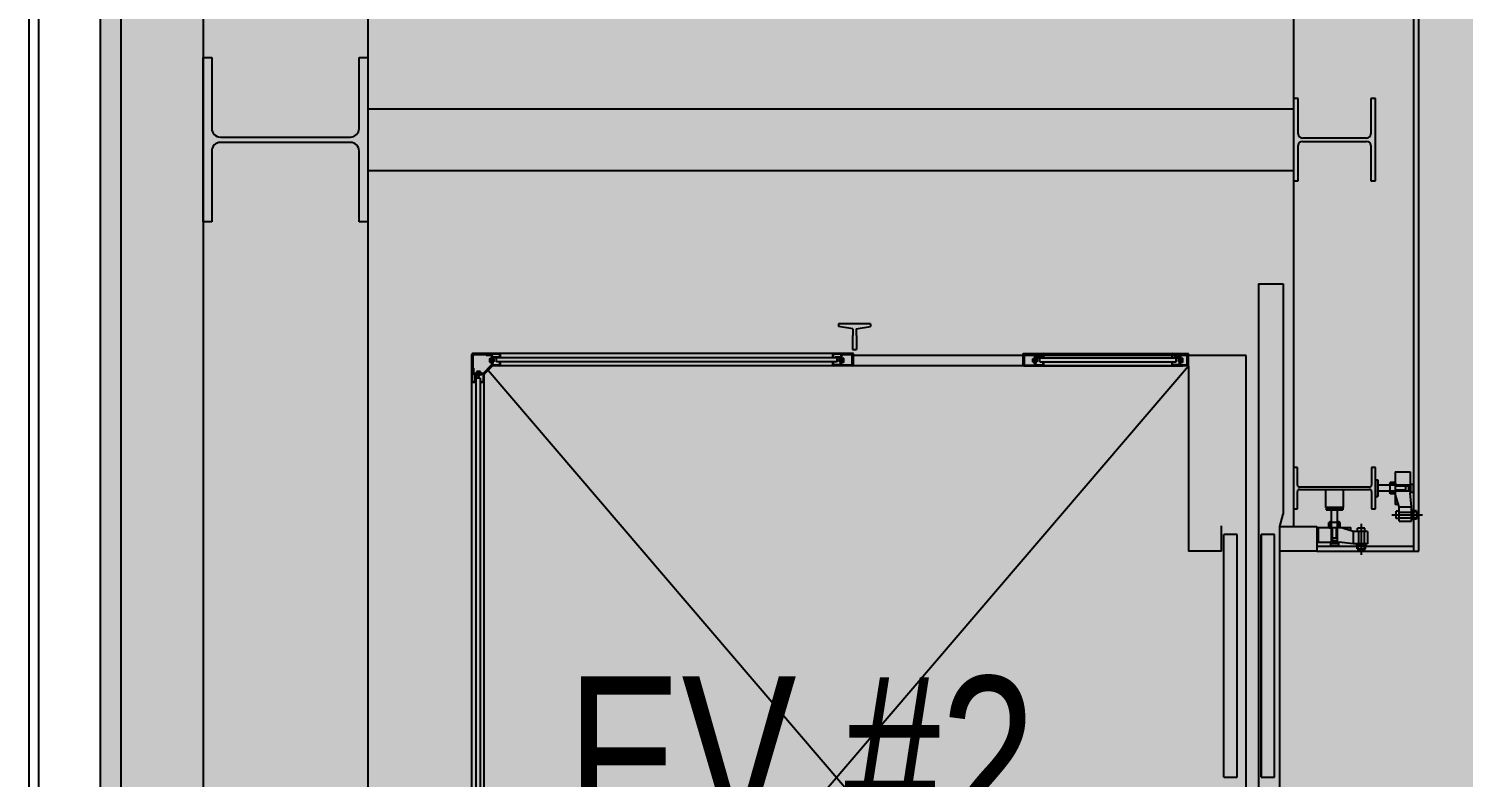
# Model space of a CAD drawing. Header units: millimetres. Extents: x 1710 to 94914, y 1329 to 63037.
# Drawn here: x 29707 to 33194, y 24069 to 25889 of the extents above; entities that cross this region are included whole.
import ezdxf
from ezdxf.enums import TextEntityAlignment as Align

# ---------------------------------------------------------------- set-up
doc = ezdxf.new("R2010")
doc.units = ezdxf.units.MM
doc.header["$LTSCALE"] = 120
doc.layers.add('ARCH', color=9, linetype='Continuous')
doc.layers.add('공사제외', color=5, linetype='Continuous')
doc.styles.add('GHD', font='')
doc.styles.get('GHD').set_extended_font_data('Dotum')

msp = doc.modelspace()

# ---------------------------------------------------------------- hatches: boundary and pattern name
at = {"layer": '공사제외', "linetype": 'Continuous'}
msp.add_hatch(color=253, dxfattribs=at).paths.add_polyline_path([(29881.3, 15782.9), (37839, 13368.2), (44770.1, 27040), (40481.3, 28562.8), (40462.9, 28694.2), (33086.3, 28694.2), (33086.3, 29394.2), (29881.3, 29394.2)])

# ---------------------------------------------------------------- linework, layer by layer
at = {"layer": 'ARCH', "color": 9}
for p, q in [((30131.3, 28744.2, 0), (30131.3, 19294.2, 0)), ((30531.3, 28744.2, 0), (30531.3, 19294.2, 0)), ((29707.3, 27944.1, 0), (29707.3, 15601.6, 0)), ((29731.3, 27944.1, 0), (29731.3, 15619.4, 0)), ((29931.3, 27944.1, 0), (29931.3, 15767.8, 0)), ((33074.3, 24619.2, 0), (33074.3, 26769.2, 0)), ((33086.3, 24619.2, 0), (33086.3, 26769.2, 0)), ((32781.3, 26709.2, 0), (32781.3, 24679.2, 0)), ((30131.3, 25819.2, 0), (30152.3, 25819.2, 0)), ((30131.3, 25419.2, 0), (30131.3, 25819.2, 0)), ((30152.3, 25819.2, 0), (30152.3, 25646.7, 0)), ((30510.3, 25646.7, 0), (30510.3, 25819.2, 0)), ((30510.3, 25819.2, 0), (30531.3, 25819.2, 0)), ((30531.3, 25819.2, 0), (30531.3, 25419.2, 0)), ((32793.3, 25719.2, 0), (32781.3, 25719.2, 0)), ((32781.3, 25719.2, 0), (32781.3, 25519.2, 0)), ((32793.3, 25633.2, 0), (32793.3, 25719.2, 0)), ((32981.3, 25719.2, 0), (32969.3, 25719.2, 0)), ((32969.3, 25719.2, 0), (32969.3, 25633.2, 0)), ((32981.3, 25519.2, 0), (32981.3, 25719.2, 0)), ((30531.3, 25694.2, 0), (32781.3, 25694.2, 0)), ((30173.3, 25625.7, 0), (30489.3, 25625.7, 0)), ((30489.3, 25612.7, 0), (30173.3, 25612.7, 0)), ((32793.3, 25519.2, 0), (32793.3, 25605.2, 0)), ((32959.3, 25623.2, 0), (32803.3, 25623.2, 0)), ((32803.3, 25615.2, 0), (32959.3, 25615.2, 0)), ((32969.3, 25605.2, 0), (32969.3, 25519.2, 0)), ((30152.3, 25591.7, 0), (30152.3, 25419.2, 0)), ((30510.3, 25419.2, 0), (30510.3, 25591.7, 0)), ((30531.3, 25544.2, 0), (32781.3, 25544.2, 0)), ((32781.3, 25519.2, 0), (32793.3, 25519.2, 0)), ((32969.3, 25519.2, 0), (32981.3, 25519.2, 0)), ((30152.3, 25419.2, 0), (30131.3, 25419.2, 0)), ((30531.3, 25419.2, 0), (30510.3, 25419.2, 0)), ((32696.3, 25269.2, 0), (32696.3, 22879.2, 0)), ((32696.3, 25269.2, 0), (32756.3, 25269.2, 0)), ((32756.3, 25269.2, 0), (32756.3, 24708.6, 0)), ((31675.3, 25171.2, 0), (31675.3, 25165.2, 0)), ((31753.3, 25171.2, 0), (31675.3, 25171.2, 0)), ((31710.3, 25159.2, 0), (31675.3, 25165.2, 0)), ((31709.3, 25143.2, 0), (31709.3, 25109.2, 0)), ((31710.3, 25143.2, 0), (31709.3, 25143.2, 0)), ((31710.3, 25159.2, 0), (31710.3, 25143.2, 0)), ((31718.3, 25159.2, 0), (31753.3, 25165.2, 0)), ((31718.3, 25159.2, 0), (31718.3, 25143.2, 0)), ((31719.3, 25143.2, 0), (31718.3, 25143.2, 0)), ((31719.3, 25143.2, 0), (31719.3, 25109.2, 0)), ((31753.3, 25171.2, 0), (31753.3, 25165.2, 0)), ((31709.3, 25109.2, 0), (31719.3, 25109.2, 0)), ((30784.3, 23041.7, 0), (30784.3, 25096.7, 0)), ((30785.8, 25031.7, 0), (30785.8, 25096.7, 0)), ((31712.3, 25099.2, 0), (30786.8, 25099.2, 0)), ((30851.8, 25097.7, 0), (30786.8, 25097.7, 0)), ((30787.4, 25051.8, 0), (30787.4, 25095.1, 0)), ((30831.7, 25096.1, 0), (30788.4, 25096.1, 0)), ((30811.9, 25051.1, 0), (30832.5, 25071.7, 0)), ((30819.3, 25094.5, 0), (30819.3, 25096.1, 0)), ((30831.7, 25094.5, 0), (30819.3, 25094.5, 0)), ((30827.8, 25096.1, 0), (30827.8, 25097.7, 0)), ((30827.9, 25079.4, 0), (30827.9, 25086.3, 0)), ((30828.7, 25087.4, 0), (30831.4, 25087.4, 0)), ((30831.4, 25085.1, 0), (30828.7, 25085.1, 0)), ((30831.4, 25080.5, 0), (30828.7, 25080.5, 0)), ((30828.7, 25078.2, 0), (30831.4, 25078.2, 0)), ((30832.7, 25087.8, 0), (30831.4, 25087.8, 0)), ((30831.4, 25077.8, 0), (30831.4, 25087.8, 0)), ((30832.7, 25082.8, 0), (30831.4, 25084, 0)), ((30832.7, 25081.6, 0), (30831.4, 25082.8, 0)), ((30832.7, 25077.8, 0), (30831.4, 25077.8, 0)), ((30832.7, 25072.4, 0), (30832.7, 25093.5, 0)), ((30834.3, 25072.4, 0), (30834.3, 25093.5, 0)), ((30835.9, 25074.8, 0), (30834.3, 25074.8, 0)), ((30835.9, 25074.8, 0), (30835.9, 25088.2, 0)), ((30838.2, 25085.3, 0), (30835.9, 25085.3, 0)), ((30839, 25084.5, 0), (30835.9, 25084.5, 0)), ((30839, 25081.1, 0), (30835.9, 25081.1, 0)), ((30838.2, 25080.3, 0), (30835.9, 25080.3, 0)), ((30849.3, 25090.8, 0), (30836.9, 25090.8, 0)), ((31679.7, 25089.2, 0), (30836.9, 25089.2, 0)), ((30838.2, 25085.3, 0), (30839, 25084.5, 0)), ((30838.2, 25080.3, 0), (30838.2, 25085.3, 0)), ((30839, 25081.1, 0), (30838.2, 25080.3, 0)), ((30839, 25081.1, 0), (30839, 25084.5, 0)), ((30844.3, 25079.2, 0), (30844.3, 25089.2, 0)), ((31672.3, 25079.2, 0), (30844.3, 25079.2, 0)), ((30849.3, 25089.2, 0), (30849.3, 25090.8, 0)), ((30852.8, 25089.2, 0), (30852.8, 25096.7, 0)), ((30852.8, 25071.7, 0), (30852.8, 25079.2, 0)), ((30854.3, 25089.2, 0), (30854.3, 25096.7, 0)), ((30854.3, 25071.7, 0), (30854.3, 25079.2, 0)), ((31662.3, 25089.2, 0), (31662.3, 25096.7, 0)), ((31662.3, 25071.7, 0), (31662.3, 25079.2, 0)), ((31663.8, 25089.2, 0), (31663.8, 25096.7, 0)), ((31663.8, 25071.7, 0), (31663.8, 25079.2, 0)), ((31712.3, 25097.7, 0), (31664.8, 25097.7, 0)), ((31681.3, 25072.3, 0), (31665.3, 25072.3, 0)), ((31665.3, 25070.7, 0), (31665.3, 25072.3, 0)), ((31679.7, 25090.8, 0), (31667.3, 25090.8, 0)), ((31667.3, 25089.2, 0), (31667.3, 25090.8, 0)), ((31672.3, 25079.2, 0), (31672.3, 25089.2, 0)), ((31678.4, 25085.3, 0), (31677.6, 25084.5, 0)), ((31677.6, 25081.1, 0), (31677.6, 25084.5, 0)), ((31677.6, 25084.5, 0), (31680.7, 25084.5, 0)), ((31677.6, 25081.1, 0), (31680.7, 25081.1, 0)), ((31677.6, 25081.1, 0), (31678.4, 25080.3, 0)), ((31678.4, 25080.3, 0), (31678.4, 25085.3, 0)), ((31678.4, 25085.3, 0), (31680.7, 25085.3, 0)), ((31678.4, 25080.3, 0), (31680.7, 25080.3, 0)), ((31680.7, 25074.8, 0), (31680.7, 25088.2, 0)), ((31680.7, 25074.8, 0), (31680.7, 25088.2, 0)), ((31680.7, 25074.8, 0), (31682.3, 25074.8, 0)), ((31682.3, 25073.3, 0), (31682.3, 25095.1, 0)), ((31683.9, 25073.3, 0), (31683.9, 25095.1, 0)), ((31683.9, 25087.8, 0), (31685.2, 25087.8, 0)), ((31683.9, 25082.8, 0), (31685.2, 25084, 0)), ((31683.9, 25081.6, 0), (31685.2, 25082.8, 0)), ((31683.9, 25077.8, 0), (31685.2, 25077.8, 0)), ((31708.2, 25096.1, 0), (31684.9, 25096.1, 0)), ((31685.2, 25077.8, 0), (31685.2, 25087.8, 0)), ((31687.9, 25087.4, 0), (31685.2, 25087.4, 0)), ((31685.2, 25085.1, 0), (31687.9, 25085.1, 0)), ((31685.2, 25080.5, 0), (31687.9, 25080.5, 0)), ((31687.9, 25078.2, 0), (31685.2, 25078.2, 0)), ((31688.7, 25079.4, 0), (31688.7, 25086.3, 0)), ((31709.2, 25072.7, 0), (31709.2, 25095.1, 0)), ((31710.8, 25072.7, 0), (31709.2, 25072.7, 0)), ((31710.8, 25071.7, 0), (31710.8, 25095.1, 0)), ((31712.3, 25094.2, 0), (31710.8, 25094.2, 0)), ((31712.3, 25097.7, 0), (31712.3, 25099.2, 0)), ((32666.3, 25094.2, 0), (31712.3, 25094.2, 0)), ((31712.3, 25071.7, 0), (31712.3, 25094.2, 0)), ((32124.7, 25099.2, 0), (32526.4, 25099.2, 0)), ((32124.7, 25097.7, 0), (32124.7, 25099.2, 0)), ((32124.7, 25097.7, 0), (32172.2, 25097.7, 0)), ((32124.7, 25071.7, 0), (32124.7, 25094.2, 0)), ((32124.7, 25094.2, 0), (32126.2, 25094.2, 0)), ((32124.7, 25094.2, 0), (32126.2, 25094.2, 0)), ((32126.2, 25071.7, 0), (32126.2, 25095.1, 0)), ((32126.2, 25072.7, 0), (32127.8, 25072.7, 0)), ((32127.8, 25072.7, 0), (32127.8, 25095.1, 0)), ((32128.8, 25096.1, 0), (32152.1, 25096.1, 0)), ((32148.3, 25079.4, 0), (32148.3, 25086.3, 0)), ((32149.1, 25087.4, 0), (32151.8, 25087.4, 0)), ((32151.8, 25085.1, 0), (32149.1, 25085.1, 0)), ((32151.8, 25080.5, 0), (32149.1, 25080.5, 0)), ((32149.1, 25078.2, 0), (32151.8, 25078.2, 0)), ((32151.8, 25077.8, 0), (32151.8, 25087.8, 0)), ((32153.1, 25087.8, 0), (32151.8, 25087.8, 0)), ((32153.1, 25082.8, 0), (32151.8, 25084, 0)), ((32153.1, 25081.6, 0), (32151.8, 25082.8, 0)), ((32153.1, 25077.8, 0), (32151.8, 25077.8, 0)), ((32153.1, 25073.3, 0), (32153.1, 25095.1, 0)), ((32154.7, 25073.3, 0), (32154.7, 25095.1, 0)), ((32156.3, 25074.8, 0), (32154.7, 25074.8, 0)), ((32155.7, 25072.3, 0), (32171.7, 25072.3, 0)), ((32156.3, 25074.8, 0), (32156.3, 25088.2, 0)), ((32156.3, 25074.8, 0), (32156.3, 25088.2, 0)), ((32158.6, 25085.3, 0), (32156.3, 25085.3, 0)), ((32159.4, 25084.5, 0), (32156.3, 25084.5, 0)), ((32159.4, 25081.1, 0), (32156.3, 25081.1, 0)), ((32158.6, 25080.3, 0), (32156.3, 25080.3, 0)), ((32157.3, 25090.8, 0), (32169.7, 25090.8, 0)), ((32157.3, 25089.2, 0), (32503.8, 25089.2, 0)), ((32158.6, 25080.3, 0), (32158.6, 25085.3, 0)), ((32158.6, 25085.3, 0), (32159.4, 25084.5, 0)), ((32159.4, 25081.1, 0), (32158.6, 25080.3, 0)), ((32159.4, 25081.1, 0), (32159.4, 25084.5, 0)), ((32164.7, 25079.2, 0), (32164.7, 25089.2, 0)), ((32164.7, 25079.2, 0), (32496.4, 25079.2, 0)), ((32169.7, 25089.2, 0), (32169.7, 25090.8, 0)), ((32171.7, 25070.7, 0), (32171.7, 25072.3, 0)), ((32173.2, 25089.2, 0), (32173.2, 25096.7, 0)), ((32173.2, 25071.7, 0), (32173.2, 25079.2, 0)), ((32174.7, 25089.2, 0), (32174.7, 25096.7, 0)), ((32174.7, 25071.7, 0), (32174.7, 25079.2, 0)), ((32486.4, 25089.2, 0), (32486.4, 25096.7, 0)), ((32486.4, 25071.7, 0), (32486.4, 25079.2, 0)), ((32487.9, 25089.2, 0), (32487.9, 25096.7, 0)), ((32487.9, 25071.7, 0), (32487.9, 25079.2, 0)), ((32526.4, 25097.7, 0), (32488.9, 25097.7, 0)), ((32489.4, 25070.7, 0), (32489.4, 25072.3, 0)), ((32505.4, 25072.3, 0), (32489.4, 25072.3, 0)), ((32491.4, 25089.2, 0), (32491.4, 25090.8, 0)), ((32503.8, 25090.8, 0), (32491.4, 25090.8, 0)), ((32496.4, 25079.2, 0), (32496.4, 25089.2, 0)), ((32502.5, 25085.3, 0), (32501.7, 25084.5, 0)), ((32501.7, 25081.1, 0), (32501.7, 25084.5, 0)), ((32501.7, 25084.5, 0), (32504.8, 25084.5, 0)), ((32501.7, 25081.1, 0), (32504.8, 25081.1, 0)), ((32501.7, 25081.1, 0), (32502.5, 25080.3, 0)), ((32502.5, 25085.3, 0), (32504.8, 25085.3, 0)), ((32502.5, 25080.3, 0), (32502.5, 25085.3, 0)), ((32502.5, 25080.3, 0), (32504.8, 25080.3, 0)), ((32504.8, 25074.8, 0), (32504.8, 25088.2, 0)), ((32504.8, 25074.8, 0), (32504.8, 25088.2, 0)), ((32504.8, 25074.8, 0), (32506.4, 25074.8, 0)), ((32506.4, 25073.3, 0), (32506.4, 25095.1, 0)), ((32508, 25073.3, 0), (32508, 25095.1, 0)), ((32508, 25087.8, 0), (32509.3, 25087.8, 0)), ((32508, 25082.8, 0), (32509.3, 25084, 0)), ((32508, 25081.6, 0), (32509.3, 25082.8, 0)), ((32508, 25077.8, 0), (32509.3, 25077.8, 0)), ((32522.3, 25096.1, 0), (32509, 25096.1, 0)), ((32509.3, 25077.8, 0), (32509.3, 25087.8, 0)), ((32512, 25087.4, 0), (32509.3, 25087.4, 0)), ((32509.3, 25085.1, 0), (32512, 25085.1, 0)), ((32509.3, 25080.5, 0), (32512, 25080.5, 0)), ((32512, 25078.2, 0), (32509.3, 25078.2, 0)), ((32512.8, 25079.4, 0), (32512.8, 25086.3, 0)), ((32523.3, 25072.7, 0), (32523.3, 25095.1, 0)), ((32524.9, 25072.7, 0), (32523.3, 25072.7, 0)), ((32524.9, 25071.7, 0), (32524.9, 25095.1, 0)), ((32526.4, 25094.2, 0), (32524.9, 25094.2, 0)), ((32526.4, 25097.7, 0), (32526.4, 25099.2, 0)), ((32526.4, 25071.7, 0), (32526.4, 25094.2, 0)), ((32666.3, 23044.2, 0), (32666.3, 25094.2, 0)), ((30787.4, 25055.7, 0), (30785.8, 25055.7, 0)), ((30789, 25064.2, 0), (30787.4, 25064.2, 0)), ((30789, 25051.8, 0), (30789, 25064.2, 0)), ((30811.1, 25050.8, 0), (30790, 25050.8, 0)), ((30811.1, 25049.2, 0), (30790, 25049.2, 0)), ((30792.7, 25034.2, 0), (30792.7, 25046.6, 0)), ((30794.3, 25046.6, 0), (30794.3, 23091.9, 0)), ((30804.3, 25039.2, 0), (30794.3, 25039.2, 0)), ((30808.7, 25047.6, 0), (30795.3, 25047.6, 0)), ((30795.7, 25050.8, 0), (30795.7, 25052.1, 0)), ((30805.7, 25052.1, 0), (30795.7, 25052.1, 0)), ((30796.1, 25054.8, 0), (30796.1, 25052.1, 0)), ((30804.2, 25055.6, 0), (30797.3, 25055.6, 0)), ((30798.2, 25045.3, 0), (30798.2, 25047.6, 0)), ((30798.2, 25045.3, 0), (30799, 25044.5, 0)), ((30803.2, 25045.3, 0), (30798.2, 25045.3, 0)), ((30798.4, 25052.1, 0), (30798.4, 25054.8, 0)), ((30799, 25044.5, 0), (30799, 25047.6, 0)), ((30802.4, 25044.5, 0), (30799, 25044.5, 0)), ((30800.7, 25050.8, 0), (30799.5, 25052.1, 0)), ((30802, 25050.8, 0), (30800.7, 25052.1, 0)), ((30802.4, 25044.5, 0), (30802.4, 25047.6, 0)), ((30802.4, 25044.5, 0), (30803.2, 25045.3, 0)), ((30803.1, 25052.1, 0), (30803.1, 25054.8, 0)), ((30803.2, 25045.3, 0), (30803.2, 25047.6, 0)), ((30804.3, 25039.2, 0), (30804.3, 23099.3, 0)), ((30805.4, 25054.8, 0), (30805.4, 25052.1, 0)), ((30805.7, 25050.8, 0), (30805.7, 25052.1, 0)), ((30808.7, 25047.6, 0), (30808.7, 25049.2, 0)), ((30812.8, 25031.7, 0), (30812.8, 25048.8, 0)), ((30813, 25050, 0), (30833.6, 25070.6, 0)), ((30814.3, 23089.6, 0), (30814.3, 25048.8, 0)), ((30814.6, 25049.5, 0), (30834.1, 25068.9, 0)), ((30824.3, 23079.2, 0), (32526.3, 25069.2, 0)), ((30824.3, 25059.2, 0), (32526.3, 23069.2, 0)), ((30851.8, 25070.7, 0), (30834.8, 25070.7, 0)), ((31709.8, 25069.2, 0), (30834.8, 25069.2, 0)), ((31709.8, 25070.7, 0), (31664.8, 25070.7, 0)), ((32526.3, 25069.2, 0), (31709.8, 25069.2, 0)), ((32127.2, 25070.7, 0), (32172.2, 25070.7, 0)), ((32127.2, 25069.2, 0), (32512.6, 25069.2, 0)), ((32523.9, 25070.7, 0), (32488.9, 25070.7, 0)), ((32526.3, 25069.2, 0), (32526.3, 24619.2, 0)), ((30794.3, 25030.7, 0), (30786.8, 25030.7, 0)), ((30794.3, 25029.2, 0), (30786.8, 25029.2, 0)), ((30794.3, 25034.2, 0), (30792.7, 25034.2, 0)), ((30811.8, 25030.7, 0), (30804.3, 25030.7, 0)), ((30811.8, 25029.2, 0), (30804.3, 25029.2, 0)), ((32791.3, 24822, 0), (32781.3, 24822, 0)), ((32781.3, 24822, 0), (32781.3, 24722, 0)), ((32791.3, 24779.7, 0), (32791.3, 24822, 0)), ((32981.3, 24822, 0), (32971.3, 24822, 0)), ((32971.3, 24822, 0), (32971.3, 24779.7, 0)), ((32981.3, 24722, 0), (32981.3, 24822, 0)), ((33028.9, 24811.9, 0), (33028.9, 24732.1, 0)), ((33028.9, 24811.9, 0), (33064.9, 24811.9, 0)), ((33064.9, 24811.9, 0), (33064.9, 24760.5, 0)), ((32791.3, 24722, 0), (32791.3, 24764.2, 0)), ((32966.3, 24774.7, 0), (32796.3, 24774.7, 0)), ((32796.3, 24769.2, 0), (32966.3, 24769.2, 0)), ((32860.3, 24725.2, 0), (32860.3, 24769.2, 0)), ((32902.3, 24769.2, 0), (32902.3, 24725.2, 0)), ((32971.3, 24764.2, 0), (32971.3, 24722, 0)), ((32981.3, 24792, 0), (32986.3, 24792, 0)), ((32981.3, 24792, 0), (32981.3, 24752, 0)), ((32986.3, 24792, 0), (32986.3, 24752, 0)), ((33064.9, 24779, 0), (32986.3, 24779, 0)), ((32986.3, 24779, 0), (32986.3, 24765, 0)), ((33064.9, 24765, 0), (32986.3, 24765, 0)), ((33016.6, 24758.4, 0), (33016.6, 24785.6, 0)), ((33028.9, 24785.6, 0), (33016.6, 24785.6, 0)), ((33028.9, 24783.4, 0), (33016.6, 24783.4, 0)), ((33028.9, 24780.9, 0), (33016.6, 24780.9, 0)), ((33016.6, 24764.9, 0), (33016.6, 24759.4, 0)), ((33028.9, 24763.4, 0), (33016.6, 24763.4, 0)), ((33028.9, 24760.9, 0), (33016.6, 24760.9, 0)), ((33028.9, 24758.4, 0), (33016.6, 24758.4, 0)), ((33028.9, 24780.9, 0), (33020, 24780.9, 0)), ((33054.9, 24777, 0), (33028.8, 24777, 0)), ((33054.9, 24767, 0), (33028.8, 24767, 0)), ((33029.9, 24784.6, 0), (33028.9, 24784.6, 0)), ((33028.9, 24784.6, 0), (33028.9, 24779.6, 0)), ((33029.9, 24779.6, 0), (33028.9, 24779.6, 0)), ((33029.9, 24764.6, 0), (33028.9, 24764.6, 0)), ((33029.9, 24759.6, 0), (33028.9, 24759.6, 0)), ((33038.8, 24727, 0), (33028.9, 24758.4, 0)), ((33029.9, 24784.6, 0), (33029.9, 24779.6, 0)), ((33029.9, 24759.6, 0), (33029.9, 24764.6, 0)), ((33054.9, 24765.9, 0), (33054.9, 24777.9, 0)), ((33054.9, 24777.9, 0), (33061.9, 24777.9, 0)), ((33054.9, 24765.9, 0), (33061.9, 24765.9, 0)), ((33061.9, 24765.9, 0), (33061.9, 24777.9, 0)), ((33061.9, 24777.1, 0), (33064.9, 24777.1, 0)), ((33061.9, 24766.9, 0), (33064.9, 24766.9, 0)), ((33064.9, 24783.5, 0), (33066.9, 24783.5, 0)), ((33068.8, 24727, 0), (33064.9, 24760.5, 0)), ((33066.9, 24760.5, 0), (33064.9, 24760.5, 0)), ((33066.9, 24760.5, 0), (33066.9, 24783.5, 0)), ((33066.9, 24782, 0), (33072.9, 24782, 0)), ((33066.9, 24762, 0), (33072.9, 24762, 0)), ((33072.9, 24762, 0), (33072.9, 24782, 0)), ((32860.3, 24725.2, 0), (32861.3, 24724.2, 0)), ((32902.3, 24725.2, 0), (32860.3, 24725.2, 0)), ((32861.3, 24724.2, 0), (32861.3, 24719.2, 0)), ((32861.3, 24724.2, 0), (32901.3, 24724.2, 0)), ((32901.3, 24724.2, 0), (32902.3, 24725.2, 0)), ((32901.3, 24724.2, 0), (32901.3, 24719.2, 0)), ((32981.3, 24752, 0), (32986.3, 24752, 0)), ((33037.2, 24732.1, 0), (33028.8, 24732.1, 0)), ((33038.8, 24692, 0), (33038.8, 24727, 0)), ((33038.8, 24727, 0), (33068.8, 24727, 0)), ((33068.8, 24692, 0), (33068.8, 24727, 0)), ((32748.3, 24679.2, 0), (32756.3, 24708.6, 0)), ((32748.3, 24679.2, 0), (32756.3, 24708.6, 0)), ((32781.3, 24722, 0), (32791.3, 24722, 0)), ((32861.3, 24719.2, 0), (32901.3, 24719.2, 0)), ((32894.9, 24688.9, 0), (32867.7, 24688.9, 0)), ((32867.7, 24676.6, 0), (32867.7, 24688.9, 0)), ((32870, 24676.7, 0), (32870, 24688.9, 0)), ((32872.5, 24676.7, 0), (32872.5, 24688.9, 0)), ((32874.3, 24640.7, 0), (32874.3, 24719.2, 0)), ((32874.3, 24719.2, 0), (32888.3, 24719.2, 0)), ((32888.3, 24640.7, 0), (32888.3, 24719.2, 0)), ((32888.5, 24688.9, 0), (32894, 24688.9, 0)), ((32890, 24676.7, 0), (32890, 24688.9, 0)), ((32892.5, 24676.7, 0), (32892.5, 24688.9, 0)), ((32894.9, 24676.6, 0), (32894.9, 24688.9, 0)), ((32971.3, 24722, 0), (32981.3, 24722, 0)), ((33020.4, 24707, 0), (33095.3, 24707, 0)), ((33031.1, 24698, 0), (33031.1, 24716, 0)), ((33038.8, 24716, 0), (33031.1, 24716, 0)), ((33038.8, 24698, 0), (33031.1, 24698, 0)), ((33038.8, 24698, 0), (33038.8, 24716, 0)), ((33038.8, 24714, 0), (33068.8, 24714, 0)), ((33038.8, 24700, 0), (33068.8, 24700, 0)), ((33038.8, 24692, 0), (33068.8, 24692, 0)), ((33038.8, 24692, 0), (33068.8, 24692, 0)), ((33071.9, 24717.9, 0), (33069.3, 24717.9, 0)), ((33071.9, 24712.9, 0), (33069.3, 24712.9, 0)), ((33071.9, 24700.9, 0), (33069.3, 24700.9, 0)), ((33071.9, 24695.9, 0), (33069.3, 24695.9, 0)), ((33072.3, 24717.9, 0), (33072.3, 24695.9, 0)), ((33074.3, 24717.9, 0), (33072.3, 24717.9, 0)), ((33072.3, 24695.9, 0), (33074.3, 24695.9, 0)), ((33074.3, 24695.9, 0), (33074.3, 24717.9, 0)), ((33080.7, 24717, 0), (33074.3, 24717, 0)), ((33080.7, 24717, 0), (33074.3, 24717, 0)), ((33080.7, 24714.5, 0), (33074.3, 24714.5, 0)), ((33080.7, 24699.5, 0), (33074.3, 24699.5, 0)), ((33080.7, 24697, 0), (33074.3, 24697, 0)), ((33080.7, 24717, 0), (33080.7, 24714.5, 0)), ((33080.7, 24714.5, 0), (33083.6, 24715.4, 0)), ((33080.7, 24714.5, 0), (33080.7, 24699.5, 0)), ((33080.7, 24699.5, 0), (33083.6, 24698.7, 0)), ((33080.7, 24697, 0), (33080.7, 24699.5, 0)), ((33081.7, 24714.8, 0), (33081.7, 24699.3, 0)), ((33084.7, 24714.4, 0), (33084.7, 24699.7, 0)), ((32606.3, 24619.2, 0), (32606.3, 24680.6, 0)), ((32612.3, 24069.6, 0), (32612.3, 24659.5, 0)), ((32644.3, 24659.5, 0), (32612.3, 24659.5, 0)), ((32644.3, 24069.6, 0), (32644.3, 24659.5, 0)), ((32703.3, 24659.2, 0), (32703.3, 24069.2, 0)), ((32703.3, 24069.4, 0), (32703.3, 24659.2, 0)), ((32735.3, 24659.2, 0), (32703.3, 24659.2, 0)), ((32735.3, 24069.4, 0), (32735.3, 24659.2, 0)), ((32748.3, 24679.2, 0), (32838.3, 24679.2, 0)), ((32748.3, 24619.2, 0), (32748.3, 24679.2, 0)), ((32838.3, 24679.2, 0), (32838.3, 24619.2, 0)), ((32841.5, 24676.7, 0), (32921.2, 24676.7, 0)), ((32841.5, 24676.7, 0), (32841.5, 24640.7, 0)), ((32868.7, 24675.7, 0), (32868.7, 24676.7, 0)), ((32868.7, 24676.7, 0), (32873.7, 24676.7, 0)), ((32868.7, 24675.7, 0), (32873.7, 24675.7, 0)), ((32872.5, 24676.7, 0), (32872.5, 24685.6, 0)), ((32873.7, 24675.7, 0), (32873.7, 24676.7, 0)), ((32876.3, 24650.7, 0), (32876.3, 24676.7, 0)), ((32886.3, 24650.7, 0), (32886.3, 24676.7, 0)), ((32888.7, 24675.7, 0), (32888.7, 24676.7, 0)), ((32893.7, 24675.7, 0), (32888.7, 24675.7, 0)), ((32893.7, 24675.7, 0), (32893.7, 24676.7, 0)), ((32926.4, 24666.7, 0), (32894.9, 24676.7, 0)), ((32921.2, 24668.3, 0), (32921.2, 24676.7, 0)), ((32961.3, 24666.7, 0), (32926.4, 24666.7, 0)), ((32926.4, 24666.7, 0), (32926.4, 24636.7, 0)), ((32955.3, 24674.4, 0), (32937.3, 24674.4, 0)), ((32937.3, 24666.7, 0), (32937.3, 24674.4, 0)), ((32955.3, 24666.7, 0), (32937.3, 24666.7, 0)), ((32939.3, 24666.7, 0), (32939.3, 24636.7, 0)), ((32946.3, 24685.1, 0), (32946.3, 24610.3, 0)), ((32953.3, 24666.7, 0), (32953.3, 24636.7, 0)), ((32955.3, 24666.7, 0), (32955.3, 24674.4, 0)), ((32961.3, 24666.7, 0), (32961.3, 24636.7, 0)), ((32961.3, 24666.7, 0), (32961.3, 24636.7, 0)), ((32606.3, 24619.2, 0), (32526.3, 24619.2, 0)), ((32748.3, 23519.2, 0), (32748.3, 24619.2, 0)), ((32838.3, 24619.2, 0), (32748.3, 24619.2, 0)), ((32838.3, 24631.2, 0), (33074.3, 24631.2, 0)), ((32838.3, 24619.2, 0), (33086.3, 24619.2, 0)), ((32841.5, 24640.7, 0), (32892.8, 24640.7, 0)), ((32869.9, 24640.7, 0), (32869.9, 24638.7, 0)), ((32892.8, 24638.7, 0), (32869.9, 24638.7, 0)), ((32871.4, 24638.7, 0), (32871.4, 24632.7, 0)), ((32891.4, 24632.7, 0), (32871.4, 24632.7, 0)), ((32887.4, 24650.7, 0), (32875.4, 24650.7, 0)), ((32875.4, 24650.7, 0), (32875.4, 24643.7, 0)), ((32887.4, 24643.7, 0), (32875.4, 24643.7, 0)), ((32876.3, 24643.7, 0), (32876.3, 24640.7, 0)), ((32886.4, 24643.7, 0), (32886.4, 24640.7, 0)), ((32887.4, 24650.7, 0), (32887.4, 24643.7, 0)), ((32891.3, 24638.7, 0), (32891.3, 24632.7, 0)), ((32926.4, 24636.7, 0), (32892.8, 24640.7, 0)), ((32892.8, 24638.7, 0), (32892.8, 24640.7, 0)), ((32961.3, 24636.7, 0), (32926.4, 24636.7, 0)), ((32935.4, 24633.6, 0), (32935.4, 24636.2, 0)), ((32935.4, 24633.2, 0), (32957.4, 24633.2, 0)), ((32935.4, 24631.2, 0), (32935.4, 24633.2, 0)), ((32957.4, 24631.2, 0), (32935.4, 24631.2, 0)), ((32936.3, 24624.8, 0), (32936.3, 24631.2, 0)), ((32936.3, 24624.8, 0), (32936.3, 24631.2, 0)), ((32936.3, 24624.8, 0), (32938.8, 24624.8, 0)), ((32938.8, 24624.8, 0), (32938, 24622, 0)), ((32938.5, 24623.8, 0), (32954.1, 24623.8, 0)), ((32938.8, 24624.8, 0), (32938.8, 24631.2, 0)), ((32938.8, 24624.8, 0), (32953.8, 24624.8, 0)), ((32938.9, 24620.8, 0), (32953.6, 24620.8, 0)), ((32940.4, 24633.6, 0), (32940.4, 24636.3, 0)), ((32952.4, 24633.6, 0), (32952.4, 24636.3, 0)), ((32953.8, 24624.8, 0), (32953.8, 24631.2, 0)), ((32953.8, 24624.8, 0), (32954.6, 24622, 0)), ((32956.3, 24624.8, 0), (32953.8, 24624.8, 0)), ((32956.3, 24624.8, 0), (32956.3, 24631.2, 0)), ((32957.4, 24633.7, 0), (32957.4, 24636.2, 0)), ((32957.4, 24633.2, 0), (32957.4, 24631.2, 0)), ((32612.3, 24069.6, 0), (32644.3, 24069.6, 0)), ((32703.2, 24069.4, 0), (32735.3, 24069.4, 0))]:
    msp.add_line(p, q, dxfattribs=at)
for centre, radius, start, end in [((30173.3, 25646.7, 0), 21, 180, 270), ((30489.3, 25646.7, 0), 21, 270, 0), ((32803.3, 25633.2, 0), 10, 180, 270), ((32959.3, 25633.2, 0), 10, 270, 0), ((30173.3, 25591.7, 0), 21, 90, 180), ((30489.3, 25591.7, 0), 21, 0, 90), ((32803.3, 25605.2, 0), 10, 90, 180), ((32959.3, 25605.2, 0), 10, 0, 90), ((30786.8, 25096.7, 0), 2.5, 90, 180), ((30786.8, 25096.7, 0), 1, 90, 180), ((30788.4, 25095.1, 0), 2.6, 90, 180), ((30788.4, 25095.1, 0), 1, 90, 180), ((30829.2, 25086.3, 0), 1.23, 110.57, 249.43), ((30831.7, 25082.8, 0), 3.73, 141.7868, 218.2132), ((30829.2, 25079.4, 0), 1.23, 110.57, 249.43), ((30831.7, 25093.5, 0), 2.6, 0, 90), ((30831.7, 25093.5, 0), 1, 0, 90), ((30831.7, 25072.4, 0), 1, 315, 0), ((30831.7, 25072.4, 0), 2.6, 315, 0), ((30836.9, 25088.2, 0), 2.6, 90, 180), ((30836.9, 25088.2, 0), 1, 90, 180), ((30851.8, 25096.7, 0), 2.5, 0, 90), ((30851.8, 25096.7, 0), 1, 0, 90), ((30851.8, 25071.7, 0), 2.5, 270, 0), ((30851.8, 25071.7, 0), 1, 270, 0), ((31664.8, 25096.7, 0), 2.5, 90, 180), ((31664.8, 25071.7, 0), 2.5, 180, 270), ((31664.8, 25096.7, 0), 1, 90, 180), ((31664.8, 25071.7, 0), 1, 180, 270), ((31679.7, 25088.2, 0), 2.6, 0, 90), ((31679.7, 25088.2, 0), 1, 0, 90), ((31681.3, 25073.3, 0), 1, 270, 0), ((31681.3, 25073.3, 0), 2.6, 270, 0), ((31684.9, 25095.1, 0), 2.6, 90, 180), ((31684.9, 25095.1, 0), 1, 90, 180), ((31687.5, 25086.3, 0), 1.23, 290.57, 69.43), ((31685, 25082.8, 0), 3.73, 321.7868, 38.2132), ((31687.5, 25079.4, 0), 1.23, 290.57, 69.43), ((31708.2, 25095.1, 0), 2.6, 0, 90), ((31708.2, 25095.1, 0), 1, 0, 90), ((31709.8, 25071.7, 0), 1, 270, 0), ((31709.8, 25071.7, 0), 2.5, 270, 0), ((32127.2, 25071.7, 0), 2.5, 180, 270), ((32127.2, 25071.7, 0), 2.5, 180, 270), ((32128.8, 25095.1, 0), 2.6, 90, 180), ((32128.8, 25095.1, 0), 2.6, 90, 180), ((32127.2, 25071.7, 0), 1, 180, 270), ((32128.8, 25095.1, 0), 1, 90, 180), ((32128.8, 25095.1, 0), 1, 90, 180), ((32149.5, 25086.3, 0), 1.23, 110.57, 249.43), ((32152, 25082.8, 0), 3.73, 141.7868, 218.2132), ((32149.5, 25079.4, 0), 1.23, 110.57, 249.43), ((32152.1, 25095.1, 0), 2.6, 0, 90), ((32152.1, 25095.1, 0), 1, 0, 90), ((32155.7, 25073.3, 0), 2.6, 180, 270), ((32157.3, 25088.2, 0), 2.6, 90, 180), ((32155.7, 25073.3, 0), 1, 180, 270), ((32157.3, 25088.2, 0), 1, 90, 180), ((32172.2, 25096.7, 0), 2.5, 0, 90), ((32172.2, 25096.7, 0), 1, 0, 90), ((32172.2, 25071.7, 0), 1, 270, 0), ((32172.2, 25071.7, 0), 2.5, 270, 0), ((32488.9, 25096.7, 0), 2.5, 90, 180), ((32488.9, 25071.7, 0), 2.5, 180, 270), ((32488.9, 25096.7, 0), 1, 90, 180), ((32488.9, 25071.7, 0), 1, 180, 270), ((32503.8, 25088.2, 0), 2.6, 0, 90), ((32503.8, 25088.2, 0), 1, 0, 90), ((32505.4, 25073.3, 0), 1, 270, 0), ((32505.4, 25073.3, 0), 2.6, 270, 0), ((32509, 25095.1, 0), 2.6, 90, 180), ((32509, 25095.1, 0), 1, 90, 180), ((32511.6, 25086.3, 0), 1.23, 290.57, 69.43), ((32509.1, 25082.8, 0), 3.73, 321.7868, 38.2132), ((32511.6, 25079.4, 0), 1.23, 290.57, 69.43), ((32522.3, 25095.1, 0), 2.6, 0, 90), ((32522.3, 25095.1, 0), 1, 0, 90), ((32523.9, 25071.7, 0), 1, 270, 0), ((32523.9, 25071.7, 0), 2.5, 270, 0), ((30790, 25051.8, 0), 2.6, 180, 270), ((30790, 25051.8, 0), 1, 180, 270), ((30795.3, 25046.6, 0), 2.6, 90, 180), ((30795.3, 25046.6, 0), 1, 90, 180), ((30797.3, 25054.4, 0), 1.23, 20.57, 159.43), ((30800.7, 25051.9, 0), 3.73, 51.7868, 128.2132), ((30804.2, 25054.4, 0), 1.23, 20.57, 159.43), ((30811.1, 25051.8, 0), 1, 270, 315), ((30811.1, 25051.8, 0), 2.6, 270, 315), ((30815.3, 25048.8, 0), 2.5, 135, 180), ((30815.3, 25048.8, 0), 1, 135, 180), ((30834.8, 25068.2, 0), 2.5, 90, 135), ((30834.8, 25068.2, 0), 1, 90, 135), ((30786.8, 25031.7, 0), 2.5, 180, 270), ((30786.8, 25031.7, 0), 1, 180, 270), ((30811.8, 25031.7, 0), 2.5, 270, 0), ((30811.8, 25031.7, 0), 1, 270, 0), ((32796.3, 24779.7, 0), 5, 180, 270), ((32796.3, 24764.2, 0), 5, 90, 180), ((32966.3, 24779.7, 0), 5, 270, 0), ((32966.3, 24764.2, 0), 5, 0, 90), ((33018.2, 24782.1, 0), 3.16, 119.6168, 240.3832), ((33018.2, 24762.1, 0), 3.16, 119.6168, 240.3832), ((32871.2, 24687.4, 0), 3.16, 29.6168, 150.3832), ((32891.2, 24687.4, 0), 3.16, 29.6168, 150.3832), ((33075.8, 24715.4, 0), 6.96, 158.9508, 201.0492), ((33110.3, 24706.9, 0), 41.4, 171.6762, 188.3238), ((33075.8, 24698.5, 0), 6.96, 159.2704, 201.3681), ((33065.4, 24715.4, 0), 6.96, 338.9508, 21.0492), ((33030.9, 24706.9, 0), 41.4, 351.651, 8.2985), ((33065.4, 24698.5, 0), 6.96, 338.6319, 20.7296), ((33083.7, 24714.4, 0), 1, 0, 98.1301), ((33083.7, 24699.7, 0), 1, 261.8699, 0), ((32937.9, 24629.8, 0), 6.96, 68.9508, 111.0492), ((32937.9, 24640.1, 0), 6.96, 248.9508, 291.0492), ((32938.9, 24621.8, 0), 1, 171.8699, 270), ((32946.4, 24595.3, 0), 41.4, 81.6762, 98.3238), ((32946.4, 24674.7, 0), 41.4, 261.7015, 278.349), ((32954.9, 24629.8, 0), 6.96, 68.6319, 110.7296), ((32954.9, 24640.2, 0), 6.96, 249.2704, 291.3681), ((32953.6, 24621.8, 0), 1, 270, 8.1301)]:
    msp.add_arc(centre, radius, start, end, dxfattribs=at)
at = {"layer": '공사제외', "linetype": 'Continuous', "elevation": 0}
msp.add_lwpolyline([(29881.3, 15782.9), (37839, 13368.2), (44770.1, 27040), (40481.3, 28562.8), (40462.9, 28694.2), (33086.3, 28694.2), (33086.3, 29394.2), (29881.3, 29394.2), (29881.3, 15782.9)], dxfattribs=at)

# ---------------------------------------------------------------- texts
at = {"layer": 'ARCH', "color": 9, "style": 'GHD', "width": 0.8}
msp.add_text('EV.#2', height=400, dxfattribs=at).set_placement((31585.3, 24114.2, 0), align=Align.MIDDLE_CENTER)

doc.saveas('drawing.dxf')
